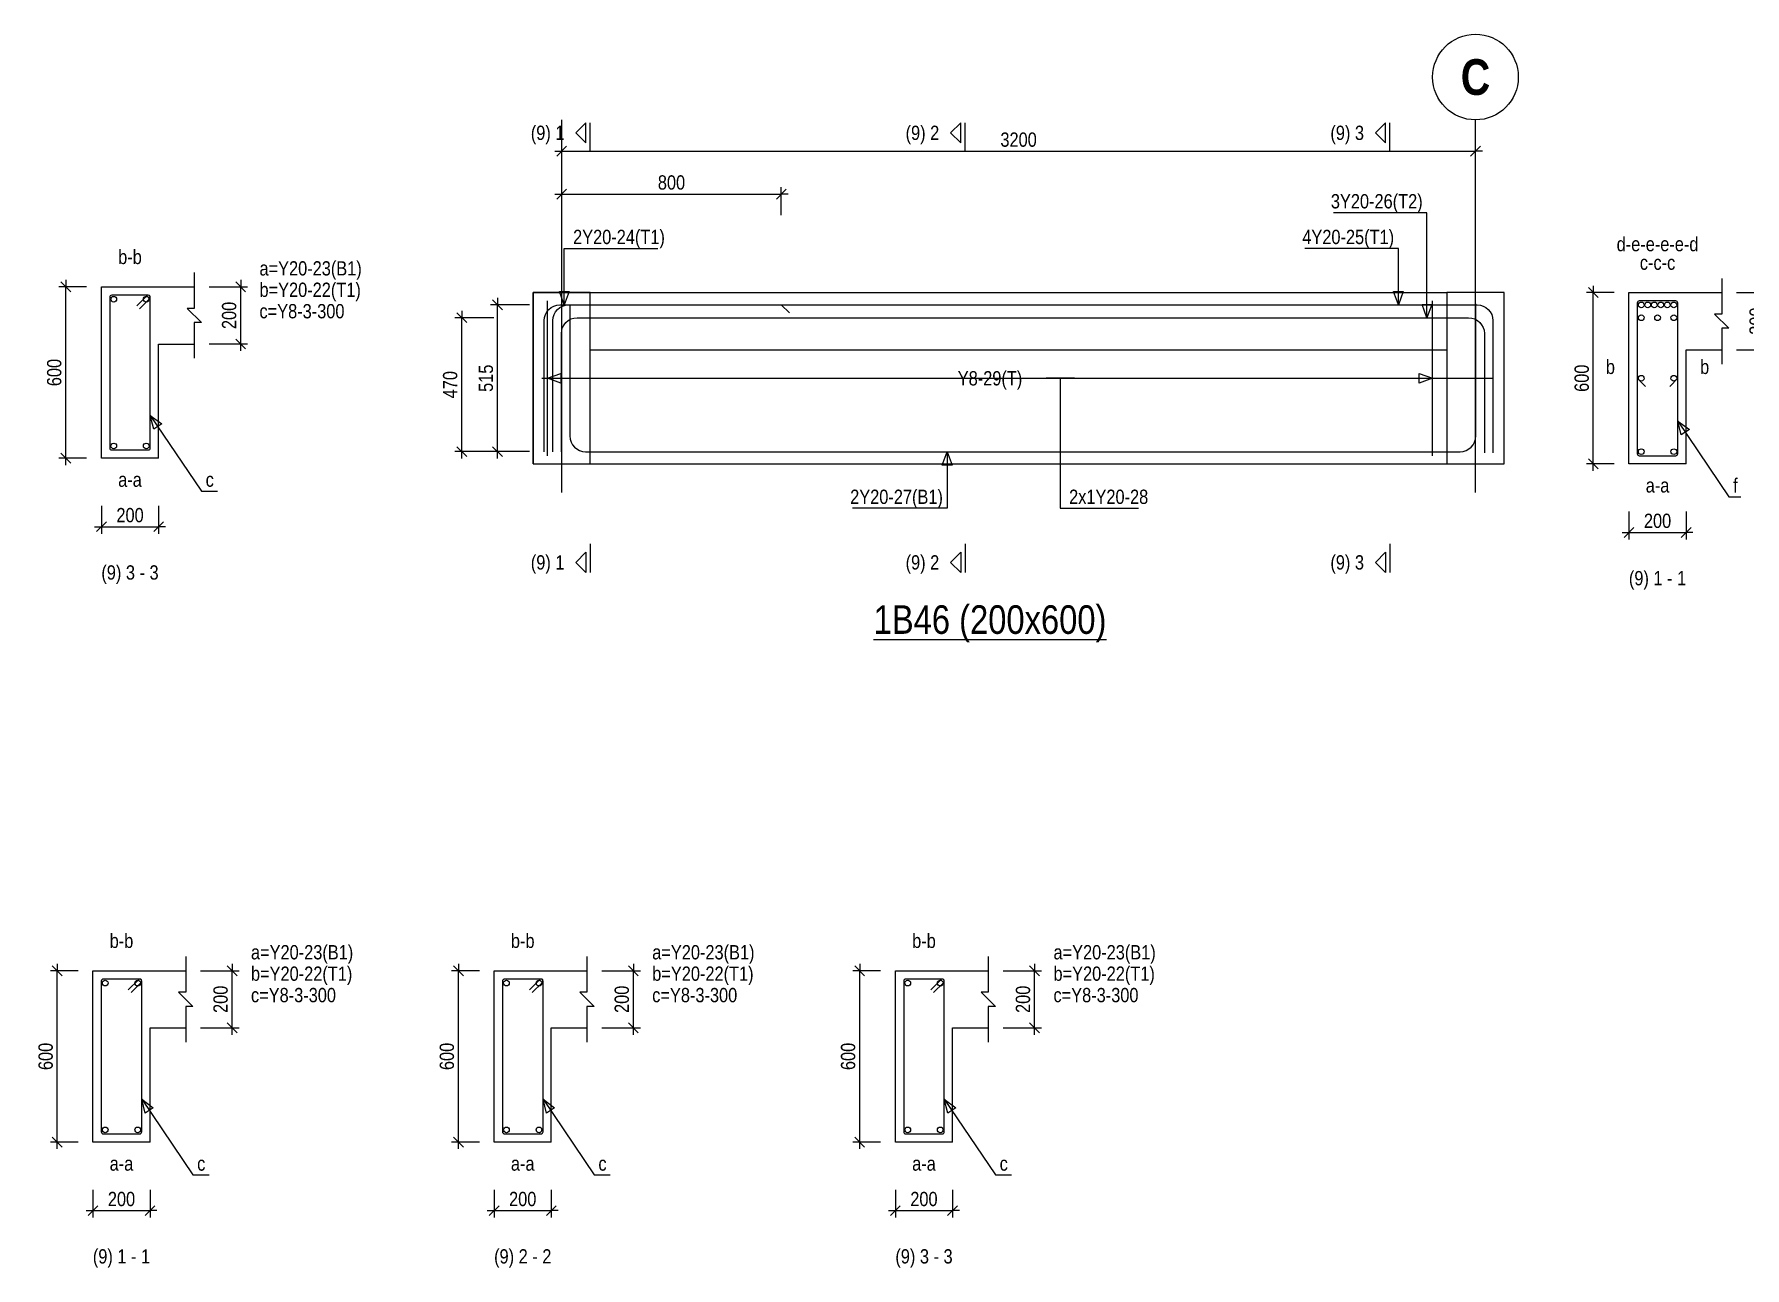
# Model space of a CAD drawing. Extents: x 0 to 206258, y -403073 to 0.
# Drawn here: x 46442 to 58422, y -235444 to -226804 of the extents above; entities that cross this region are included whole.
import ezdxf
from ezdxf.enums import TextEntityAlignment as Align
from ezdxf.lldxf.tags import DXFTag

# ---------------------------------------------------------------- set-up
doc = ezdxf.new("R2010")
doc.units = 0
doc.header["$LTSCALE"] = 1000
for name, color, linetype in [('Axis Circle(Dir 2)', 150, 'Continuous'), ('Axis Label(Dir 1)', 7, 'Continuous'), ('Axis Line(Dir 2)', 150, 'CENTER2'), ('Break Line', 5, 'Continuous'), ('Dimension Line', 5, 'Continuous'), ('Front Elevation Line', 40, 'Continuous'), ('Leader Line', 5, 'Continuous'), ('Link Line', 3, 'Continuous'), ('Rebar Kink', 4, 'Continuous'), ('Rebar Label', 6, 'Continuous'), ('Rebar Line', 7, 'Continuous'), ('Section Label', 1, 'Continuous'), ('Section Line', 1, 'Continuous'), ('Top Rebar Label', 6, 'Continuous'), ('Top Rebar Line', 7, 'Continuous')]:
    doc.layers.add(name, color=color, linetype=linetype)
for name, color, linetype, true_color in [('Back Elevation Line', 191, 'HIDDEN2', 0xd4aaff), ('Beam Label(D)', 94, 'Continuous', 0x008100), ('Beam Line(D)', 112, 'Continuous', 0x00bd5e), ('Link Label', 94, 'Continuous', 0x008100)]:
    doc.layers.add(name, color=color, linetype=linetype, true_color=true_color)
doc.styles.add('Axis Label(Dir 1)', font='ARIALNB.TTF', dxfattribs={"height": 250})
doc.styles.add('Beam Label(D)', font='ARIALN.TTF', dxfattribs={"height": 200})
doc.styles.add('Dimension Text', font='ARIALN.TTF', dxfattribs={"height": 100})
doc.styles.add('Link Label', font='ARIALN.TTF', dxfattribs={"height": 100})
doc.styles.add('Rebar Label', font='ARIALN.TTF', dxfattribs={"height": 100})
doc.styles.add('Section Label', font='ARIALN.TTF', dxfattribs={"height": 100})
doc.styles.add('Top Rebar Label', font='ARIALN.TTF', dxfattribs={"height": 100})
tags = doc.linetypes.add('CENTER2', pattern=[1.125, 0.75, -0.125, 0.125, -0.125]).pattern_tags.tags
tags[10:11] = [DXFTag(74, 4), DXFTag(75, 0), DXFTag(340, '0'), DXFTag(46, 0.0), DXFTag(50, 0.0), DXFTag(44, 0.0), DXFTag(45, 0.0)]
tags[8:9] = [DXFTag(74, 4), DXFTag(75, 0), DXFTag(340, '0'), DXFTag(46, 0.0), DXFTag(50, 0.0), DXFTag(44, 0.0), DXFTag(45, 0.0)]
tags[6:7] = [DXFTag(74, 4), DXFTag(75, 0), DXFTag(340, '0'), DXFTag(46, 0.0), DXFTag(50, 0.0), DXFTag(44, 0.0), DXFTag(45, 0.0)]
tags[4:5] = [DXFTag(74, 4), DXFTag(75, 0), DXFTag(340, '0'), DXFTag(46, 0.0), DXFTag(50, 0.0), DXFTag(44, 0.0), DXFTag(45, 0.0)]
tags = doc.linetypes.add('HIDDEN2', pattern=[0.1875, 0.125, -0.0625]).pattern_tags.tags
tags[6:7] = [DXFTag(74, 4), DXFTag(75, 0), DXFTag(340, '0'), DXFTag(46, 0.0), DXFTag(50, 0.0), DXFTag(44, 0.0), DXFTag(45, 0.0)]
tags[4:5] = [DXFTag(74, 4), DXFTag(75, 0), DXFTag(340, '0'), DXFTag(46, 0.0), DXFTag(50, 0.0), DXFTag(44, 0.0), DXFTag(45, 0.0)]
doc.dimstyles.new('BEAM', dxfattribs={"dimtxt": 100, "dimasz": 30, "dimexe": 48.3, "dimexo": 103.5, "dimgap": 30, "dimtad": 1, "dimtoh": 1, "dimdec": 1, "dimlfac": 0.5, "dimdsep": 46, "dimtxsty": 'Dimension Text', "dimblk": 'PCDIM_TICK', "dimcen": 0.09, "dimclrd": 5, "dimclre": 5, "dimclrt": 5, "dimadec": 1, "dimazin": 0, "dimtp": 1, "dimtm": 1, "dimtfac": 1, "dimtdec": 4, "dimtofl": 0, "dimtmove": 0, "dimatfit": 3, "dimfxl": 1, "dimtolj": 1, "dimtzin": 0, "dimarcsym": 0})

# ---------------------------------------------------------------- blocks, each defined once
blk = doc.blocks.new('PCDIM_TICK')
at = {"layer": 'Dimension Line', "color": 0, "transparency": 33554687}
for p, q in [((1.15, 1.15), (-1.15, -1.15)), ((1.61, 0), (0, 0))]:
    blk.add_line(p, q, dxfattribs=at)
blk = doc.blocks.new('*U3060')
at = {"layer": 'Dimension Line', "color": 5, "true_color": 0x0000ff, "transparency": 16777216}
for p, q in [((47666, -228574), (47936, -228574)), ((47888, -228974), (47888, -228574)), ((47666, -228974), (47936, -228974))]:
    blk.add_line(p, q, dxfattribs=at)
at = {"layer": 'Dimension Line', "color": 5, "true_color": 0x0000ff, "transparency": 16777216, "xscale": 30, "yscale": 30}
for p, rotation in [((47888, -228574), 89.99999999999447), ((47888, -228974), 269.9999999999834)]:
    blk.add_blockref('PCDIM_TICK', p, dxfattribs=dict(at, rotation=rotation))
at = {"layer": 'Dimension Line', "color": 5, "true_color": 0x0000ff, "transparency": 16777216, "insert": (47858, -228774), "char_height": 100, "width": 182.77, "attachment_point": 8, "rotation": 90, "style": 'Dimension Text'}
blk.add_mtext('200', dxfattribs=at)
blk = doc.blocks.new('*U3061')
at = {"layer": 'Dimension Line', "color": 5, "true_color": 0x0000ff, "transparency": 16777216}
for p, q in [((46809, -228574), (46614, -228574)), ((46663, -229774), (46663, -228574)), ((46809, -229774), (46614, -229774))]:
    blk.add_line(p, q, dxfattribs=at)
at = {"layer": 'Dimension Line', "color": 5, "true_color": 0x0000ff, "transparency": 16777216, "xscale": 30, "yscale": 30}
for p, rotation in [((46663, -228574), 89.99999999999447), ((46663, -229774), 269.9999999999834)]:
    blk.add_blockref('PCDIM_TICK', p, dxfattribs=dict(at, rotation=rotation))
at = {"layer": 'Dimension Line', "color": 5, "true_color": 0x0000ff, "transparency": 16777216, "insert": (46633, -229174), "char_height": 100, "width": 181.97, "attachment_point": 8, "rotation": 90, "style": 'Dimension Text'}
blk.add_mtext('600', dxfattribs=at)
blk = doc.blocks.new('*U3062')
at = {"layer": 'Dimension Line', "color": 5, "true_color": 0x0000ff, "transparency": 16777216}
for p, q in [((46913, -230108), (46913, -230303)), ((47313, -230108), (47313, -230303)), ((46913, -230254), (47313, -230254))]:
    blk.add_line(p, q, dxfattribs=at)
at = {"layer": 'Dimension Line', "color": 5, "true_color": 0x0000ff, "transparency": 16777216, "xscale": 30, "yscale": 30, "rotation": 180.0000000000004}
blk.add_blockref('PCDIM_TICK', (46913, -230254), dxfattribs=at)
at = {"layer": 'Dimension Line', "color": 5, "true_color": 0x0000ff, "transparency": 16777216, "xscale": 30, "yscale": 30}
blk.add_blockref('PCDIM_TICK', (47313, -230254), dxfattribs=at)
at = {"layer": 'Dimension Line', "color": 5, "true_color": 0x0000ff, "transparency": 16777216, "insert": (47113, -230224), "char_height": 100, "width": 182.77, "attachment_point": 8, "style": 'Dimension Text'}
blk.add_mtext('200', dxfattribs=at)
blk = doc.blocks.new('*U3063')
at = {"layer": 'Dimension Line', "color": 5, "true_color": 0x0000ff, "transparency": 16777216}
for p, q in [((50136, -228071), (50136, -227876)), ((50136, -227924), (51674, -227924)), ((51674, -228071), (51674, -227876))]:
    blk.add_line(p, q, dxfattribs=at)
at = {"layer": 'Dimension Line', "color": 5, "true_color": 0x0000ff, "transparency": 16777216, "xscale": 30, "yscale": 30, "rotation": 180.0000000000004}
blk.add_blockref('PCDIM_TICK', (50136, -227924), dxfattribs=at)
at = {"layer": 'Dimension Line', "color": 5, "true_color": 0x0000ff, "transparency": 16777216, "xscale": 30, "yscale": 30}
blk.add_blockref('PCDIM_TICK', (51674, -227924), dxfattribs=at)
at = {"layer": 'Dimension Line', "color": 5, "true_color": 0x0000ff, "transparency": 16777216, "insert": (50905, -227894), "char_height": 100, "width": 181.5, "attachment_point": 8, "style": 'Dimension Text'}
blk.add_mtext('800', dxfattribs=at)
blk = doc.blocks.new('*U3064')
at = {"layer": 'Dimension Line', "color": 5, "true_color": 0x0000ff, "transparency": 16777216}
for p, q in [((49910, -228700), (49638, -228700)), ((49686, -229728), (49686, -228700)), ((49910, -229728), (49638, -229728))]:
    blk.add_line(p, q, dxfattribs=at)
at = {"layer": 'Dimension Line', "color": 5, "true_color": 0x0000ff, "transparency": 16777216, "xscale": 30, "yscale": 30}
for p, rotation in [((49686, -228700), 89.99999999999447), ((49686, -229728), 269.9999999999834)]:
    blk.add_blockref('PCDIM_TICK', p, dxfattribs=dict(at, rotation=rotation))
at = {"layer": 'Dimension Line', "color": 5, "true_color": 0x0000ff, "transparency": 16777216, "insert": (49656, -229214), "char_height": 100, "width": 182.37, "attachment_point": 8, "rotation": 90, "style": 'Dimension Text'}
blk.add_mtext('515', dxfattribs=at)
blk = doc.blocks.new('*U3065')
at = {"layer": 'Dimension Line', "color": 5, "true_color": 0x0000ff, "transparency": 16777216}
for p, q in [((49660, -228790), (49388, -228790)), ((49436, -229728), (49436, -228790)), ((49660, -229728), (49388, -229728))]:
    blk.add_line(p, q, dxfattribs=at)
at = {"layer": 'Dimension Line', "color": 5, "true_color": 0x0000ff, "transparency": 16777216, "xscale": 30, "yscale": 30}
for p, rotation in [((49436, -228790), 89.99999999999447), ((49436, -229728), 269.9999999999834)]:
    blk.add_blockref('PCDIM_TICK', p, dxfattribs=dict(at, rotation=rotation))
at = {"layer": 'Dimension Line', "color": 5, "true_color": 0x0000ff, "transparency": 16777216, "insert": (49406, -229259), "char_height": 100, "width": 184.72, "attachment_point": 8, "rotation": 90, "style": 'Dimension Text'}
blk.add_mtext('470', dxfattribs=at)
blk = doc.blocks.new('*U3066')
at = {"layer": 'Dimension Line', "color": 5, "true_color": 0x0000ff, "transparency": 16777216}
for p, q in [((50136, -227771), (50136, -227576)), ((50136, -227624), (56536, -227624)), ((56536, -227771), (56536, -227576))]:
    blk.add_line(p, q, dxfattribs=at)
at = {"layer": 'Dimension Line', "color": 5, "true_color": 0x0000ff, "transparency": 16777216, "xscale": 30, "yscale": 30, "rotation": 180.0000000000004}
blk.add_blockref('PCDIM_TICK', (50136, -227624), dxfattribs=at)
at = {"layer": 'Dimension Line', "color": 5, "true_color": 0x0000ff, "transparency": 16777216, "xscale": 30, "yscale": 30}
blk.add_blockref('PCDIM_TICK', (56536, -227624), dxfattribs=at)
at = {"layer": 'Dimension Line', "color": 5, "true_color": 0x0000ff, "transparency": 16777216, "insert": (53336, -227594), "char_height": 100, "width": 245.98, "attachment_point": 8, "style": 'Dimension Text'}
blk.add_mtext('3200', dxfattribs=at)
blk = doc.blocks.new('*U3067')
at = {"layer": 'Dimension Line', "color": 5, "true_color": 0x0000ff, "transparency": 16777216}
for p, q in [((58364, -228614), (58634, -228614)), ((58586, -229014), (58586, -228614)), ((58364, -229014), (58634, -229014))]:
    blk.add_line(p, q, dxfattribs=at)
at = {"layer": 'Dimension Line', "color": 5, "true_color": 0x0000ff, "transparency": 16777216, "xscale": 30, "yscale": 30}
for p, rotation in [((58586, -228614), 89.99999999999447), ((58586, -229014), 269.9999999999834)]:
    blk.add_blockref('PCDIM_TICK', p, dxfattribs=dict(at, rotation=rotation))
at = {"layer": 'Dimension Line', "color": 5, "true_color": 0x0000ff, "transparency": 16777216, "insert": (58556, -228814), "char_height": 100, "width": 182.77, "attachment_point": 8, "rotation": 90, "style": 'Dimension Text'}
blk.add_mtext('200', dxfattribs=at)
blk = doc.blocks.new('*U3068')
at = {"layer": 'Dimension Line', "color": 5, "true_color": 0x0000ff, "transparency": 16777216}
for p, q in [((57507, -228614), (57313, -228614)), ((57361, -229814), (57361, -228614)), ((57507, -229814), (57313, -229814))]:
    blk.add_line(p, q, dxfattribs=at)
at = {"layer": 'Dimension Line', "color": 5, "true_color": 0x0000ff, "transparency": 16777216, "xscale": 30, "yscale": 30}
for p, rotation in [((57361, -228614), 89.99999999999447), ((57361, -229814), 269.9999999999834)]:
    blk.add_blockref('PCDIM_TICK', p, dxfattribs=dict(at, rotation=rotation))
at = {"layer": 'Dimension Line', "color": 5, "true_color": 0x0000ff, "transparency": 16777216, "insert": (57331, -229214), "char_height": 100, "width": 181.97, "attachment_point": 8, "rotation": 90, "style": 'Dimension Text'}
blk.add_mtext('600', dxfattribs=at)
blk = doc.blocks.new('*U3069')
at = {"layer": 'Dimension Line', "color": 5, "true_color": 0x0000ff, "transparency": 16777216}
for p, q in [((57611, -230148), (57611, -230343)), ((58011, -230148), (58011, -230343)), ((57611, -230294), (58011, -230294))]:
    blk.add_line(p, q, dxfattribs=at)
at = {"layer": 'Dimension Line', "color": 5, "true_color": 0x0000ff, "transparency": 16777216, "xscale": 30, "yscale": 30, "rotation": 180.0000000000004}
blk.add_blockref('PCDIM_TICK', (57611, -230294), dxfattribs=at)
at = {"layer": 'Dimension Line', "color": 5, "true_color": 0x0000ff, "transparency": 16777216, "xscale": 30, "yscale": 30}
blk.add_blockref('PCDIM_TICK', (58011, -230294), dxfattribs=at)
at = {"layer": 'Dimension Line', "color": 5, "true_color": 0x0000ff, "transparency": 16777216, "insert": (57811, -230264), "char_height": 100, "width": 182.77, "attachment_point": 8, "style": 'Dimension Text'}
blk.add_mtext('200', dxfattribs=at)
blk = doc.blocks.new('*U3103')
at = {"layer": 'Dimension Line', "color": 5, "true_color": 0x0000ff, "transparency": 16777216}
for p, q in [((47606, -233364), (47876, -233364)), ((47828, -233764), (47828, -233364)), ((47606, -233764), (47876, -233764))]:
    blk.add_line(p, q, dxfattribs=at)
at = {"layer": 'Dimension Line', "color": 5, "true_color": 0x0000ff, "transparency": 16777216, "xscale": 30, "yscale": 30}
for p, rotation in [((47828, -233364), 89.99999999999447), ((47828, -233764), 269.9999999999834)]:
    blk.add_blockref('PCDIM_TICK', p, dxfattribs=dict(at, rotation=rotation))
at = {"layer": 'Dimension Line', "color": 5, "true_color": 0x0000ff, "transparency": 16777216, "insert": (47798, -233564), "char_height": 100, "width": 182.77, "attachment_point": 8, "rotation": 90, "style": 'Dimension Text'}
blk.add_mtext('200', dxfattribs=at)
blk = doc.blocks.new('*U3104')
at = {"layer": 'Dimension Line', "color": 5, "true_color": 0x0000ff, "transparency": 16777216}
for p, q in [((46749, -233364), (46555, -233364)), ((46603, -234564), (46603, -233364)), ((46749, -234564), (46555, -234564))]:
    blk.add_line(p, q, dxfattribs=at)
at = {"layer": 'Dimension Line', "color": 5, "true_color": 0x0000ff, "transparency": 16777216, "xscale": 30, "yscale": 30}
for p, rotation in [((46603, -233364), 89.99999999999447), ((46603, -234564), 269.9999999999834)]:
    blk.add_blockref('PCDIM_TICK', p, dxfattribs=dict(at, rotation=rotation))
at = {"layer": 'Dimension Line', "color": 5, "true_color": 0x0000ff, "transparency": 16777216, "insert": (46573, -233964), "char_height": 100, "width": 181.97, "attachment_point": 8, "rotation": 90, "style": 'Dimension Text'}
blk.add_mtext('600', dxfattribs=at)
blk = doc.blocks.new('*U3105')
at = {"layer": 'Dimension Line', "color": 5, "true_color": 0x0000ff, "transparency": 16777216}
for p, q in [((46853, -234898), (46853, -235093)), ((47253, -234898), (47253, -235093)), ((46853, -235044), (47253, -235044))]:
    blk.add_line(p, q, dxfattribs=at)
at = {"layer": 'Dimension Line', "color": 5, "true_color": 0x0000ff, "transparency": 16777216, "xscale": 30, "yscale": 30, "rotation": 180.0000000000004}
blk.add_blockref('PCDIM_TICK', (46853, -235044), dxfattribs=at)
at = {"layer": 'Dimension Line', "color": 5, "true_color": 0x0000ff, "transparency": 16777216, "xscale": 30, "yscale": 30}
blk.add_blockref('PCDIM_TICK', (47253, -235044), dxfattribs=at)
at = {"layer": 'Dimension Line', "color": 5, "true_color": 0x0000ff, "transparency": 16777216, "insert": (47053, -235014), "char_height": 100, "width": 182.77, "attachment_point": 8, "style": 'Dimension Text'}
blk.add_mtext('200', dxfattribs=at)
blk = doc.blocks.new('*U3106')
at = {"layer": 'Dimension Line', "color": 5, "true_color": 0x0000ff, "transparency": 16777216}
for p, q in [((50417, -233364), (50687, -233364)), ((50638, -233764), (50638, -233364)), ((50417, -233764), (50687, -233764))]:
    blk.add_line(p, q, dxfattribs=at)
at = {"layer": 'Dimension Line', "color": 5, "true_color": 0x0000ff, "transparency": 16777216, "xscale": 30, "yscale": 30}
for p, rotation in [((50638, -233364), 89.99999999999447), ((50638, -233764), 269.9999999999834)]:
    blk.add_blockref('PCDIM_TICK', p, dxfattribs=dict(at, rotation=rotation))
at = {"layer": 'Dimension Line', "color": 5, "true_color": 0x0000ff, "transparency": 16777216, "insert": (50608, -233564), "char_height": 100, "width": 182.77, "attachment_point": 8, "rotation": 90, "style": 'Dimension Text'}
blk.add_mtext('200', dxfattribs=at)
blk = doc.blocks.new('*U3107')
at = {"layer": 'Dimension Line', "color": 5, "true_color": 0x0000ff, "transparency": 16777216}
for p, q in [((49560, -233364), (49365, -233364)), ((49413, -234564), (49413, -233364)), ((49560, -234564), (49365, -234564))]:
    blk.add_line(p, q, dxfattribs=at)
at = {"layer": 'Dimension Line', "color": 5, "true_color": 0x0000ff, "transparency": 16777216, "xscale": 30, "yscale": 30}
for p, rotation in [((49413, -233364), 89.99999999999447), ((49413, -234564), 269.9999999999834)]:
    blk.add_blockref('PCDIM_TICK', p, dxfattribs=dict(at, rotation=rotation))
at = {"layer": 'Dimension Line', "color": 5, "true_color": 0x0000ff, "transparency": 16777216, "insert": (49383, -233964), "char_height": 100, "width": 181.97, "attachment_point": 8, "rotation": 90, "style": 'Dimension Text'}
blk.add_mtext('600', dxfattribs=at)
blk = doc.blocks.new('*U3108')
at = {"layer": 'Dimension Line', "color": 5, "true_color": 0x0000ff, "transparency": 16777216}
for p, q in [((49663, -234898), (49663, -235093)), ((50063, -234898), (50063, -235093)), ((49663, -235044), (50063, -235044))]:
    blk.add_line(p, q, dxfattribs=at)
at = {"layer": 'Dimension Line', "color": 5, "true_color": 0x0000ff, "transparency": 16777216, "xscale": 30, "yscale": 30, "rotation": 180.0000000000004}
blk.add_blockref('PCDIM_TICK', (49663, -235044), dxfattribs=at)
at = {"layer": 'Dimension Line', "color": 5, "true_color": 0x0000ff, "transparency": 16777216, "xscale": 30, "yscale": 30}
blk.add_blockref('PCDIM_TICK', (50063, -235044), dxfattribs=at)
at = {"layer": 'Dimension Line', "color": 5, "true_color": 0x0000ff, "transparency": 16777216, "insert": (49863, -235014), "char_height": 100, "width": 182.77, "attachment_point": 8, "style": 'Dimension Text'}
blk.add_mtext('200', dxfattribs=at)
blk = doc.blocks.new('*U3109')
at = {"layer": 'Dimension Line', "color": 5, "true_color": 0x0000ff, "transparency": 16777216}
for p, q in [((53227, -233364), (53497, -233364)), ((53448, -233764), (53448, -233364)), ((53227, -233764), (53497, -233764))]:
    blk.add_line(p, q, dxfattribs=at)
at = {"layer": 'Dimension Line', "color": 5, "true_color": 0x0000ff, "transparency": 16777216, "xscale": 30, "yscale": 30}
for p, rotation in [((53448, -233364), 89.99999999999447), ((53448, -233764), 269.9999999999834)]:
    blk.add_blockref('PCDIM_TICK', p, dxfattribs=dict(at, rotation=rotation))
at = {"layer": 'Dimension Line', "color": 5, "true_color": 0x0000ff, "transparency": 16777216, "insert": (53418, -233564), "char_height": 100, "width": 182.77, "attachment_point": 8, "rotation": 90, "style": 'Dimension Text'}
blk.add_mtext('200', dxfattribs=at)
blk = doc.blocks.new('*U3110')
at = {"layer": 'Dimension Line', "color": 5, "true_color": 0x0000ff, "transparency": 16777216}
for p, q in [((52370, -233364), (52175, -233364)), ((52223, -234564), (52223, -233364)), ((52370, -234564), (52175, -234564))]:
    blk.add_line(p, q, dxfattribs=at)
at = {"layer": 'Dimension Line', "color": 5, "true_color": 0x0000ff, "transparency": 16777216, "xscale": 30, "yscale": 30}
for p, rotation in [((52223, -233364), 89.99999999999447), ((52223, -234564), 269.9999999999834)]:
    blk.add_blockref('PCDIM_TICK', p, dxfattribs=dict(at, rotation=rotation))
at = {"layer": 'Dimension Line', "color": 5, "true_color": 0x0000ff, "transparency": 16777216, "insert": (52193, -233964), "char_height": 100, "width": 181.97, "attachment_point": 8, "rotation": 90, "style": 'Dimension Text'}
blk.add_mtext('600', dxfattribs=at)
blk = doc.blocks.new('*U3111')
at = {"layer": 'Dimension Line', "color": 5, "true_color": 0x0000ff, "transparency": 16777216}
for p, q in [((52473, -234898), (52473, -235093)), ((52873, -234898), (52873, -235093)), ((52473, -235044), (52873, -235044))]:
    blk.add_line(p, q, dxfattribs=at)
at = {"layer": 'Dimension Line', "color": 5, "true_color": 0x0000ff, "transparency": 16777216, "xscale": 30, "yscale": 30, "rotation": 180.0000000000004}
blk.add_blockref('PCDIM_TICK', (52473, -235044), dxfattribs=at)
at = {"layer": 'Dimension Line', "color": 5, "true_color": 0x0000ff, "transparency": 16777216, "xscale": 30, "yscale": 30}
blk.add_blockref('PCDIM_TICK', (52873, -235044), dxfattribs=at)
at = {"layer": 'Dimension Line', "color": 5, "true_color": 0x0000ff, "transparency": 16777216, "insert": (52673, -235014), "char_height": 100, "width": 182.77, "attachment_point": 8, "style": 'Dimension Text'}
blk.add_mtext('200', dxfattribs=at)

msp = doc.modelspace()

# ---------------------------------------------------------------- linework, layer by layer
at = {"layer": 'Axis Circle(Dir 2)', "transparency": 33554687}
msp.add_circle((56535.965, -227104.284), 300, dxfattribs=at)
at = {"layer": 'Axis Line(Dir 2)', "transparency": 33554687}
for points in [[(50135.965, -230014.284), (50135.965, -227404.284)], [(56535.965, -230014.284), (56535.965, -227404.284)]]:
    msp.add_lwpolyline(points, dxfattribs=at)
at = {"layer": 'Back Elevation Line', "transparency": 33554687}
for points in [[(50335.965, -228614.284), (49935.965, -228614.284)], [(49935.965, -228614.284), (49935.965, -229814.284)], [(50335.965, -228614.284), (56335.965, -228614.284)], [(56735.965, -228614.284), (56335.965, -228614.284)], [(56735.965, -229814.284), (56735.965, -228614.284)], [(50335.965, -229814.284), (50335.965, -229014.284)], [(50335.965, -229014.284), (56335.965, -229014.284)], [(56335.964, -229014.284), (56335.965, -229814.284)], [(49935.965, -229814.284), (50335.965, -229814.284)], [(56335.965, -229814.284), (56735.965, -229814.284)]]:
    msp.add_lwpolyline(points, dxfattribs=at)
at = {"layer": 'Beam Line(D)', "transparency": 33554687}
for points in [[(46912.533, -228574.284), (47312.533, -228574.284)], [(47312.533, -229774.284), (46912.533, -229774.284), (46912.533, -228574.284)], [(47312.533, -228574.284), (47312.533, -228574.284)], [(47312.533, -228574.284), (47562.533, -228574.284)], [(49935.965, -228614.284), (56335.965, -228614.284)], [(49935.965, -229814.284), (49935.965, -228614.284)], [(56735.965, -228614.284), (56335.965, -228614.284)], [(56735.965, -229814.284), (56735.965, -228614.284)], [(57610.965, -228614.284), (58010.965, -228614.284)], [(58010.965, -229814.284), (57610.965, -229814.284), (57610.965, -228614.284)], [(58010.965, -228614.284), (58010.965, -228614.284)], [(58010.965, -228614.284), (58260.965, -228614.284)], [(47312.533, -229774.284), (47312.533, -228974.284), (47562.533, -228974.284)], [(58010.965, -229814.284), (58010.965, -229014.284), (58260.965, -229014.284)], [(49935.965, -229814.284), (56335.965, -229814.284)], [(56335.965, -229814.284), (56735.965, -229814.284)], [(46852.964, -233364.284), (47252.964, -233364.284)], [(47252.964, -234564.284), (46852.964, -234564.284), (46852.964, -233364.284)], [(47252.964, -233364.284), (47252.964, -233364.284)], [(47252.964, -233364.284), (47502.964, -233364.284)], [(49663.203, -233364.284), (50063.203, -233364.284)], [(50063.203, -234564.284), (49663.203, -234564.284), (49663.203, -233364.284)], [(50063.203, -233364.284), (50063.203, -233364.284)], [(50063.203, -233364.284), (50313.203, -233364.284)], [(52473.442, -233364.284), (52873.442, -233364.284)], [(52873.442, -234564.284), (52473.442, -234564.284), (52473.442, -233364.284)], [(52873.442, -233364.284), (52873.442, -233364.284)], [(52873.442, -233364.284), (53123.442, -233364.284)], [(47252.964, -234564.284), (47252.964, -233764.284), (47502.964, -233764.284)], [(50063.203, -234564.284), (50063.203, -233764.284), (50313.203, -233764.284)], [(52873.442, -234564.284), (52873.442, -233764.284), (53123.442, -233764.284)]]:
    msp.add_lwpolyline(points, dxfattribs=at)
at = {"layer": 'Break Line', "transparency": 33554687}
for points in [[(47562.533, -228474.284), (47562.533, -228724.284), (47512.533, -228724.284), (47612.533, -228824.284), (47562.533, -228824.284), (47562.533, -229074.284)], [(58260.965, -228514.284), (58260.965, -228764.284), (58210.965, -228764.284), (58310.965, -228864.284), (58260.965, -228864.284), (58260.965, -229114.284)], [(47502.964, -233264.284), (47502.964, -233514.284), (47452.964, -233514.284), (47552.964, -233614.284), (47502.964, -233614.284), (47502.964, -233864.284)], [(50313.203, -233264.284), (50313.203, -233514.284), (50263.203, -233514.284), (50363.203, -233614.284), (50313.203, -233614.284), (50313.203, -233864.284)], [(53123.442, -233264.284), (53123.442, -233514.284), (53073.442, -233514.284), (53173.442, -233614.284), (53123.442, -233614.284), (53123.442, -233864.284)]]:
    msp.add_lwpolyline(points, dxfattribs=at)
at = {"layer": 'Front Elevation Line', "transparency": 33554687}
for points in [[(50335.965, -228614.284), (49935.965, -228614.284)], [(49935.965, -228614.284), (49935.965, -229814.284)], [(50335.965, -229814.284), (50335.965, -228614.284)], [(56735.965, -228614.284), (56335.965, -228614.284)], [(56335.965, -228614.284), (56335.965, -229814.284)], [(56735.965, -229814.284), (56735.965, -228614.284)], [(49935.965, -229814.284), (50335.965, -229814.284)], [(56335.965, -229814.284), (56735.965, -229814.284)]]:
    msp.add_lwpolyline(points, dxfattribs=at)
at = {"layer": 'Leader Line', "transparency": 33554687}
for points in [[(56195.964, -228790.284), (56195.964, -228054.284), (55540.973, -228054.284)], [(50153.965, -228700.284), (50153.965, -228304.284), (50808.956, -228304.284)], [(55995.964, -228700.284), (55995.964, -228304.284), (55340.973, -228304.284)], [(50119.763, -228606.314), (50188.167, -228606.314), (50153.965, -228700.284), (50119.763, -228606.314)], [(55961.762, -228606.314), (56030.166, -228606.314), (55995.964, -228700.284), (55961.762, -228606.314)], [(56161.762, -228696.314), (56230.166, -228696.314), (56195.964, -228790.284), (56161.762, -228696.314)], [(50035.965, -229214.284), (50129.934, -229180.082), (50129.934, -229248.486), (50035.965, -229214.284), (52842.876, -229214.284)], [(53429.053, -229214.284), (56235.964, -229214.284), (56141.995, -229248.486), (56141.995, -229180.082), (56235.964, -229214.284)], [(53627.964, -229214.284), (53727.964, -229214.284), (53527.964, -229214.284)], [(53627.964, -229214.284), (53627.964, -230124.284), (54176.315, -230124.284)], [(47335.474, -229533.009), (47278.789, -229571.298), (47254.533, -229474.284), (47335.474, -229533.009)], [(47254.533, -229474.284), (47612.533, -230004.284), (47725.662, -230004.284)], [(58033.905, -229573.009), (57977.221, -229611.297), (57952.965, -229514.284), (58033.905, -229573.009)], [(57952.965, -229514.284), (58310.965, -230044.284), (58393.56, -230044.284)], [(52835.965, -229728.284), (52835.965, -230124.284), (52173.291, -230124.284)], [(52870.167, -229822.253), (52801.763, -229822.253), (52835.965, -229728.284), (52870.167, -229822.253)], [(47275.905, -234323.009), (47219.221, -234361.297), (47194.964, -234264.284), (47275.905, -234323.009)], [(47194.964, -234264.284), (47552.964, -234794.284), (47666.094, -234794.284)], [(50086.143, -234323.008), (50029.459, -234361.297), (50005.203, -234264.283), (50086.143, -234323.008)], [(50005.203, -234264.283), (50363.203, -234794.284), (50476.332, -234794.284)], [(52896.382, -234323.009), (52839.698, -234361.298), (52815.442, -234264.284), (52896.382, -234323.009)], [(52815.442, -234264.284), (53173.442, -234794.284), (53286.571, -234794.284)]]:
    msp.add_lwpolyline(points, dxfattribs=at)
at = {"layer": 'Link Line', "transparency": 33554687}
for p, q in [((50035.965, -229756.284), (50035.965, -228672.284)), ((56235.964, -229756.284), (56235.964, -228672.284))]:
    msp.add_line(p, q, dxfattribs=at)
for points in [[(47179.722, -228726.894), (47250.432, -228656.183, 0.668178638), (47240.533, -228632.284), (46984.533, -228632.284, 0.414213562), (46970.533, -228646.284), (46970.533, -229702.284, 0.414213562), (46984.533, -229716.284), (47240.533, -229716.284, 0.414213562), (47254.533, -229702.284), (47254.533, -228646.284, 0.668178638), (47230.633, -228636.384), (47159.923, -228707.095)], [(57952.965, -229214.284), (57952.965, -228686.284, 0.414213562), (57938.965, -228672.284), (57682.965, -228672.284, 0.414213562), (57668.965, -228686.284), (57668.965, -229742.284, 0.414213562), (57682.965, -229756.284), (57938.965, -229756.284, 0.414213562), (57952.965, -229742.284), (57952.965, -228686.284, 0.414213562), (57938.965, -228672.284), (57682.965, -228672.284, 0.414213562), (57668.965, -228686.284), (57668.965, -229214.284)], [(47120.153, -233516.894), (47190.864, -233446.183, 0.668178638), (47180.964, -233422.284), (46924.964, -233422.284, 0.414213562), (46910.964, -233436.284), (46910.964, -234492.284, 0.414213562), (46924.964, -234506.284), (47180.964, -234506.284, 0.414213562), (47194.964, -234492.284), (47194.964, -233436.284, 0.668178638), (47171.065, -233426.384), (47100.354, -233497.095)], [(49930.392, -233516.894), (50001.102, -233446.183, 0.668178638), (49991.203, -233422.284), (49735.203, -233422.284, 0.414213562), (49721.203, -233436.284), (49721.203, -234492.284, 0.414213562), (49735.203, -234506.284), (49991.203, -234506.284, 0.414213562), (50005.203, -234492.284), (50005.203, -233436.284, 0.668178638), (49981.303, -233426.384), (49910.593, -233497.095)], [(52740.63, -233516.894), (52811.341, -233446.183, 0.668178638), (52801.442, -233422.284), (52545.442, -233422.284, 0.414213562), (52531.442, -233436.284), (52531.442, -234492.284, 0.414213562), (52545.442, -234506.284), (52801.442, -234506.284, 0.414213562), (52815.442, -234492.284), (52815.442, -233436.284, 0.668178638), (52791.542, -233426.384), (52720.831, -233497.095)]]:
    msp.add_lwpolyline(points, format="xyb", dxfattribs=at)
at = {"layer": 'Rebar Kink', "transparency": 33554687}
for p, q in [((51730.533, -228756.852), (51673.965, -228700.284)), ((57725.533, -229270.852), (57668.965, -229214.284)), ((57896.396, -229270.852), (57952.965, -229214.284))]:
    msp.add_line(p, q, dxfattribs=at)
at = {"layer": 'Rebar Line', "transparency": 33554687}
msp.add_lwpolyline([(50193.965, -228700.284), (50193.965, -229618.328, 0.414213562), (50303.92, -229728.284), (56428.009, -229728.284, 0.414213543), (56537.964, -229618.328), (56537.964, -228692.284)], format="xyb", dxfattribs=at)
for centre in [(46998.533, -228660.284), (47226.533, -228660.284), (57696.965, -228700.284), (57742.565, -228700.284), (57788.165, -228700.284), (57833.765, -228700.284), (57879.365, -228700.284), (57924.965, -228700.284), (57696.965, -228790.284), (57810.965, -228790.284), (57924.965, -228790.284), (57696.965, -229214.284), (57924.965, -229214.284), (46998.533, -229688.284), (47226.533, -229688.284), (57696.965, -229728.284), (57924.965, -229728.284), (46938.964, -233450.284), (47166.964, -233450.284), (49749.203, -233450.284), (49977.203, -233450.284), (52559.442, -233450.284), (52787.442, -233450.284), (46938.964, -234478.284), (47166.964, -234478.284), (49749.203, -234478.284), (49977.203, -234478.284), (52559.442, -234478.284), (52787.442, -234478.284)]:
    msp.add_circle(centre, 20, dxfattribs=at)
at = {"layer": 'Section Line', "transparency": 33554687}
for points in [[(50305.965, -227424.284), (50235.254, -227494.994), (50305.965, -227565.705), (50305.965, -227424.284)], [(50335.965, -227624.284), (50335.965, -227424.284)], [(52930.965, -227424.284), (52860.254, -227494.994), (52930.965, -227565.705), (52930.965, -227424.284)], [(52960.965, -227624.284), (52960.965, -227424.284)], [(55905.965, -227424.284), (55835.254, -227494.994), (55905.965, -227565.705), (55905.965, -227424.284)], [(55935.965, -227624.284), (55935.965, -227424.284)], [(50335.965, -230374.284), (50335.965, -230574.284)], [(52960.965, -230374.284), (52960.965, -230574.284)], [(55935.965, -230374.284), (55935.965, -230574.284)], [(50305.965, -230574.284), (50305.965, -230574.284), (50235.254, -230503.573), (50305.965, -230432.862), (50305.965, -230574.284)], [(52930.965, -230574.284), (52930.965, -230574.284), (52860.254, -230503.573), (52930.965, -230432.862), (52930.965, -230574.284)], [(55905.965, -230574.284), (55905.965, -230574.284), (55835.254, -230503.573), (55905.965, -230432.862), (55905.965, -230574.284)]]:
    msp.add_lwpolyline(points, dxfattribs=at)
at = {"layer": 'Top Rebar Line', "transparency": 33554687}
for points in [[(50013.965, -229728.284), (50013.965, -228810.239, -0.414213562), (50123.92, -228700.284), (51673.965, -228700.284)], [(50073.965, -229728.284), (50073.965, -228810.239, -0.414213562), (50183.92, -228700.284), (56548.009, -228700.284, -0.414213562), (56657.964, -228810.239), (56657.964, -229736.284)], [(50133.965, -229728.284), (50133.965, -228900.239, -0.414213562), (50243.92, -228790.284), (56488.009, -228790.284, -0.414213562), (56597.964, -228900.239), (56597.964, -229736.284)]]:
    msp.add_lwpolyline(points, format="xyb", dxfattribs=at)
msp.add_lwpolyline([(49997.964, -229214.284), (56657.964, -229214.284)], dxfattribs=at)

# ---------------------------------------------------------------- texts
at = {"layer": 'Axis Label(Dir 1)', "transparency": 33554687, "style": 'Axis Label(Dir 1)'}
msp.add_text('C', height=250, dxfattribs=at).set_placement((56535.965, -227104.284), align=Align.MIDDLE_CENTER)
at = {"layer": 'Beam Label(D)', "transparency": 33554687, "style": 'Beam Label(D)'}
msp.add_text('%%U1B46 (200x600)', height=200, dxfattribs=at).set_placement((53135.965, -230804.284), align=Align.TOP_CENTER)
at = {"layer": 'Link Label', "transparency": 33554687, "style": 'Link Label'}
for s, p in [(' c=Y8-3-300', (47987.533, -228794.284)), ('c', (47642.533, -229974.284)), ('f', (58340.965, -230014.284)), (' c=Y8-3-300', (47927.964, -233584.284)), (' c=Y8-3-300', (50738.203, -233584.284)), (' c=Y8-3-300', (53548.442, -233584.284)), ('c', (47582.964, -234764.284)), ('c', (50393.203, -234764.284)), ('c', (53203.442, -234764.284))]:
    msp.add_text(s, height=100, dxfattribs=at).set_placement(p)
msp.add_text('Y8-29(T)', height=100, dxfattribs=at).set_placement((53135.965, -229214.284), align=Align.MIDDLE_CENTER)
at = {"layer": 'Rebar Label', "transparency": 33554687, "style": 'Rebar Label'}
for s, p in [('d-e-e-e-e-d', (57810.965, -228354.284)), ('b-b', (47112.533, -228444.284)), ('c-c-c', (57810.965, -228484.284)), ('b', (57480.965, -229214.284)), ('b', (58140.965, -229214.284)), ('a-a', (47112.533, -230004.284)), ('a-a', (57810.965, -230044.284)), ('b-b', (47052.964, -233234.284)), ('b-b', (49863.203, -233234.284)), ('b-b', (52673.442, -233234.284)), ('a-a', (47052.964, -234794.284)), ('a-a', (49863.203, -234794.284)), ('a-a', (52673.442, -234794.284))]:
    msp.add_text(s, height=100, dxfattribs=at).set_placement(p, align=Align.BOTTOM_CENTER)
for s, p in [(' a=Y20-23(B1)', (47987.533, -228494.284)), (' 2x1Y20-28', (53657.964, -230094.284)), (' a=Y20-23(B1)', (47927.964, -233284.284)), (' a=Y20-23(B1)', (50738.203, -233284.284)), (' a=Y20-23(B1)', (53548.442, -233284.284))]:
    msp.add_text(s, height=100, dxfattribs=at).set_placement(p)
msp.add_text(' 2Y20-27(B1)', height=100, dxfattribs=at).set_placement((52805.965, -230094.284), align=Align.RIGHT)
at = {"layer": 'Section Label', "transparency": 33554687, "style": 'Section Label'}
for s, p in [('(9) 1', (50155.254, -227494.994)), ('(9) 2', (52780.254, -227494.994)), ('(9) 3', (55755.254, -227494.994)), ('(9) 1', (50155.254, -230503.573)), ('(9) 2', (52780.254, -230503.573)), ('(9) 3', (55755.254, -230503.573))]:
    msp.add_text(s, height=100, dxfattribs=at).set_placement(p, align=Align.MIDDLE_RIGHT)
for s, p in [('(9) 3 - 3', (47112.533, -230654.284)), ('(9) 1 - 1', (57810.965, -230694.284)), ('(9) 1 - 1', (47052.964, -235444.284)), ('(9) 2 - 2', (49863.203, -235444.284)), ('(9) 3 - 3', (52673.442, -235444.284))]:
    msp.add_text(s, height=100, dxfattribs=at).set_placement(p, align=Align.BOTTOM_CENTER)
at = {"layer": 'Top Rebar Label', "transparency": 33554687, "style": 'Top Rebar Label'}
for s, p in [(' 3Y20-26(T2)', (56165.964, -228024.284)), (' 4Y20-25(T1)', (55965.964, -228274.284))]:
    msp.add_text(s, height=100, dxfattribs=at).set_placement(p, align=Align.RIGHT)
for s, p in [(' 2Y20-24(T1)', (50183.965, -228274.284)), (' b=Y20-22(T1)', (47987.533, -228644.284)), (' b=Y20-22(T1)', (47927.964, -233434.284)), (' b=Y20-22(T1)', (50738.203, -233434.284)), (' b=Y20-22(T1)', (53548.442, -233434.284))]:
    msp.add_text(s, height=100, dxfattribs=at).set_placement(p)

# ---------------------------------------------------------------- dimensions: what is measured, and where the dimension line sits
at = {"layer": 'Dimension Line', "transparency": 33554687}
for base, p1, p2, text, picture, middle in [((53335.965, -227624.284), (50135.965, -227874.284), (56535.965, -227874.284), '3200', '*U3066', (53335.965, -227624.284)), ((50904.965, -227924.284), (50135.965, -228174.284), (51673.965, -228174.284), '800', '*U3063', (50904.965, -227924.284)), ((47112.533, -230254.284), (46912.533, -230004.284), (47312.533, -230004.284), '200', '*U3062', (47112.533, -230254.284)), ((57810.965, -230294.284), (57610.965, -230044.284), (58010.965, -230044.284), '200', '*U3069', (57810.965, -230294.284)), ((47052.964, -235044.284), (46852.964, -234794.284), (47252.964, -234794.284), '200', '*U3105', (47052.964, -235044.284)), ((49863.203, -235044.284), (49663.203, -234794.284), (50063.203, -234794.284), '200', '*U3108', (49863.203, -235044.284)), ((52673.442, -235044.284), (52473.442, -234794.284), (52873.442, -234794.284), '200', '*U3111', (52673.442, -235044.284))]:
    dim = msp.add_linear_dim(base=base, p1=p1, p2=p2, text=text, dimstyle='BEAM', override={"dimscale": 1, "dimtxt": 100, "dimasz": 30, "dimexe": 48.3, "dimexo": 103.5, "dimgap": 30, "dimtad": 1, "dimtih": 0, "dimdec": 1, "dimlfac": 0.5, "dimzin": 8, "dimlunit": 2, "dimpost": '', "dimtxsty": 'Dimension Text', "dimblk": 'PCDIM_TICK', "dimse1": 0, "dimse2": 0, "dimsd2": 0, "dimclrd": 5, "dimclre": 5, "dimclrt": 5, "dimaunit": 0, "dimadec": 1, "dimazin": 0, "dimtol": 0, "dimtp": 1, "dimtm": 1, "dimtmove": 0}, dxfattribs=at)
    dim.commit()
    dim.dimension.update_dxf_attribs({"geometry": picture, "text_midpoint": middle})
for base, p1, p2, text, picture, middle in [((46662.533, -229174.284), (46912.533, -229774.284), (46912.533, -228574.284), '600', '*U3061', (46662.533, -229174.284)), ((47887.533, -228774.284), (47562.533, -228974.284), (47562.533, -228574.284), '200', '*U3060', (47887.533, -228774.284)), ((57360.965, -229214.284), (57610.965, -229814.284), (57610.965, -228614.284), '600', '*U3068', (57360.965, -229214.284)), ((58585.965, -228814.284), (58260.965, -229014.284), (58260.965, -228614.284), '200', '*U3067', (58585.965, -228814.284)), ((49685.965, -229214.284), (50013.965, -229728.284), (50013.965, -228700.284), '515', '*U3064', (49685.965, -229214.284)), ((49435.965, -229259.284), (49763.965, -229728.284), (49763.965, -228790.284), '470', '*U3065', (49435.965, -229259.284)), ((46602.964, -233964.284), (46852.964, -234564.284), (46852.964, -233364.284), '600', '*U3104', (46602.964, -233964.284)), ((47827.964, -233564.284), (47502.964, -233764.284), (47502.964, -233364.284), '200', '*U3103', (47827.964, -233564.284)), ((49413.203, -233964.284), (49663.203, -234564.284), (49663.203, -233364.284), '600', '*U3107', (49413.203, -233964.284)), ((50638.203, -233564.284), (50313.203, -233764.284), (50313.203, -233364.284), '200', '*U3106', (50638.203, -233564.284)), ((52223.442, -233964.284), (52473.442, -234564.284), (52473.442, -233364.284), '600', '*U3110', (52223.442, -233964.284)), ((53448.442, -233564.284), (53123.442, -233764.284), (53123.442, -233364.284), '200', '*U3109', (53448.442, -233564.284))]:
    dim = msp.add_linear_dim(base=base, p1=p1, p2=p2, angle=90, text=text, dimstyle='BEAM', override={"dimscale": 1, "dimtxt": 100, "dimasz": 30, "dimexe": 48.3, "dimexo": 103.5, "dimgap": 30, "dimtad": 1, "dimtih": 0, "dimdec": 1, "dimlfac": 0.5, "dimzin": 8, "dimlunit": 2, "dimpost": '', "dimtxsty": 'Dimension Text', "dimblk": 'PCDIM_TICK', "dimse1": 0, "dimse2": 0, "dimsd2": 0, "dimclrd": 5, "dimclre": 5, "dimclrt": 5, "dimaunit": 0, "dimadec": 1, "dimazin": 0, "dimtol": 0, "dimtp": 1, "dimtm": 1, "dimtmove": 0}, dxfattribs=at)
    dim.commit()
    dim.dimension.update_dxf_attribs({"geometry": picture, "text_midpoint": middle})

doc.saveas('drawing.dxf')
